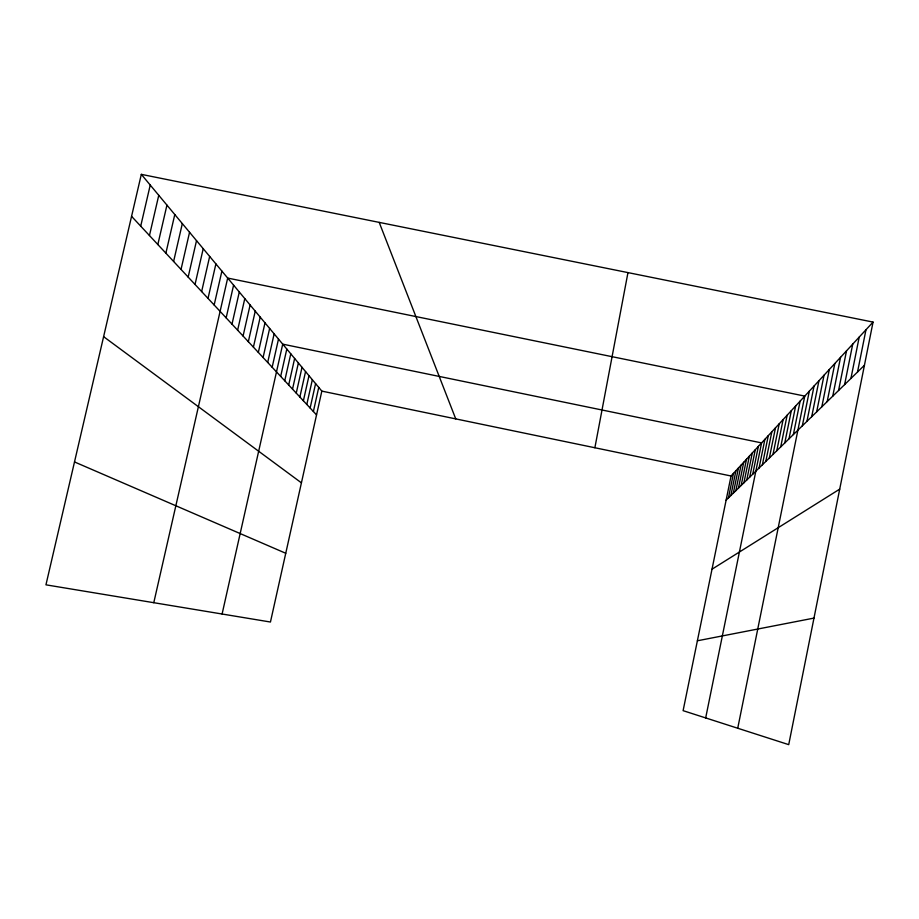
<?xml version="1.0" encoding="UTF-8"?>
<svg xmlns="http://www.w3.org/2000/svg" width="919" height="919" viewBox="0 0 919 919"><rect width="100%" height="100%" fill="white"/><g stroke="black" fill="none" stroke-linecap="round" stroke-linejoin="round"><path stroke-width="1.38" d="M594.88 447.748L627.964 272.61M832.752 396.158L840.552 357.307M838.565 390.495L846.514 350.84M844.618 384.59L852.729 344.108M850.937 378.433L859.208 337.089M857.53 372L865.974 329.749M873.05 322.087L788.72 744.643L683.104 710.663L731.053 475.996L873.05 322.087L141.319 174.357L45.95 584.829L270.45 622.025L321.834 391.115L141.319 174.357M784.78 442.947L791.316 410.678M788.996 438.834L795.636 405.991M793.361 434.584L800.116 401.132M737.727 728.239L804.768 396.089L227.682 278.066L153.783 602.703M802.333 425.83L809.329 391.149M806.939 421.339L814.05 386.037M811.707 416.686L818.955 380.719M816.669 411.85L824.044 375.205M821.827 406.83L829.329 369.472M827.18 401.603L834.831 363.51M730.858 495.536L735.924 470.712M733.328 493.124L738.451 467.966M735.855 490.654L741.059 465.14M738.474 488.104L743.747 462.234M741.151 485.485L746.504 459.247M743.919 482.797L749.341 456.169M746.768 480.017L752.27 452.998M749.697 477.156L755.28 449.736M752.718 474.215L758.382 446.37M705.677 717.923L761.587 442.901L282.719 344.154L222.099 614.018M759.06 468.035L764.895 439.316M762.379 464.796L768.295 435.617M765.803 461.453L771.822 431.804M769.352 457.995L775.464 427.863M773.005 454.423L779.22 423.785M776.796 450.724L783.114 419.569M780.725 446.898L787.146 415.204M728.457 497.88L733.454 473.388M303.385 400.776L308.991 375.699M306.808 404.452L312.334 379.719M310.14 408.025L315.585 383.614M313.379 411.505L318.744 387.416M267.693 362.465L274.138 333.85M272.162 367.255L278.491 339.077M280.674 376.399L286.808 349.071M284.741 380.765L290.783 353.838M288.692 385.004L294.631 358.467M292.529 389.116L298.376 362.959M296.251 393.114L302.018 367.324M299.87 397.008L305.556 371.575M237.63 330.197L244.787 298.618M243.075 336.032L250.106 304.993M248.337 341.684L255.241 311.15M253.414 347.141L260.203 317.112M258.331 352.414L264.994 322.879M263.087 357.514L269.635 328.451M201.64 291.564L209.67 256.435M208.016 298.399L215.896 263.902M214.161 305.005L221.893 271.105M226.154 317.871L233.587 285.166M232.002 324.143L239.296 292.012M173.611 261.455L182.318 223.593M181.032 269.428L189.555 232.289M188.165 277.09L196.517 240.64M195.035 284.453L203.214 248.693M140.71 226.143L150.234 185.064M149.452 235.54L158.757 195.31M157.838 244.534L166.936 205.121M165.88 253.173L174.782 214.552M726.113 500.154L864.434 365.28M712.007 569.206L839.713 489.126M697.383 640.784L813.981 618.096M321.834 391.115L731.053 475.996M74.508 461.947L285.752 553.272M103.606 336.664L301.421 482.843M131.566 216.333L316.538 414.894M379.202 222.387L455.744 418.892"/></g></svg>
